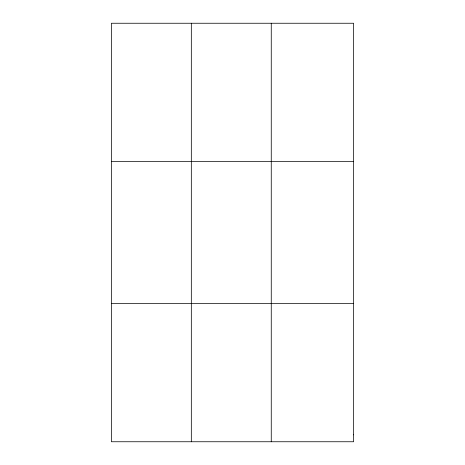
<?xml version="1.0" encoding="UTF-8"?>
<svg xmlns="http://www.w3.org/2000/svg" width="465" height="465" viewBox="0 0 465 465"><rect width="100%" height="100%" fill="white"/><g stroke="black" fill="none" stroke-linecap="round" stroke-linejoin="round"><path stroke-width="0.7" d="M191.324 441.75L191.324 23.25M271.258 441.75L271.258 23.25M111.391 161.355L353.609 161.355M111.391 303.645L353.609 303.645M353.609 434.845L353.609 441.75L111.391 441.75L111.391 23.25L353.609 23.25L353.609 434.845"/></g></svg>
